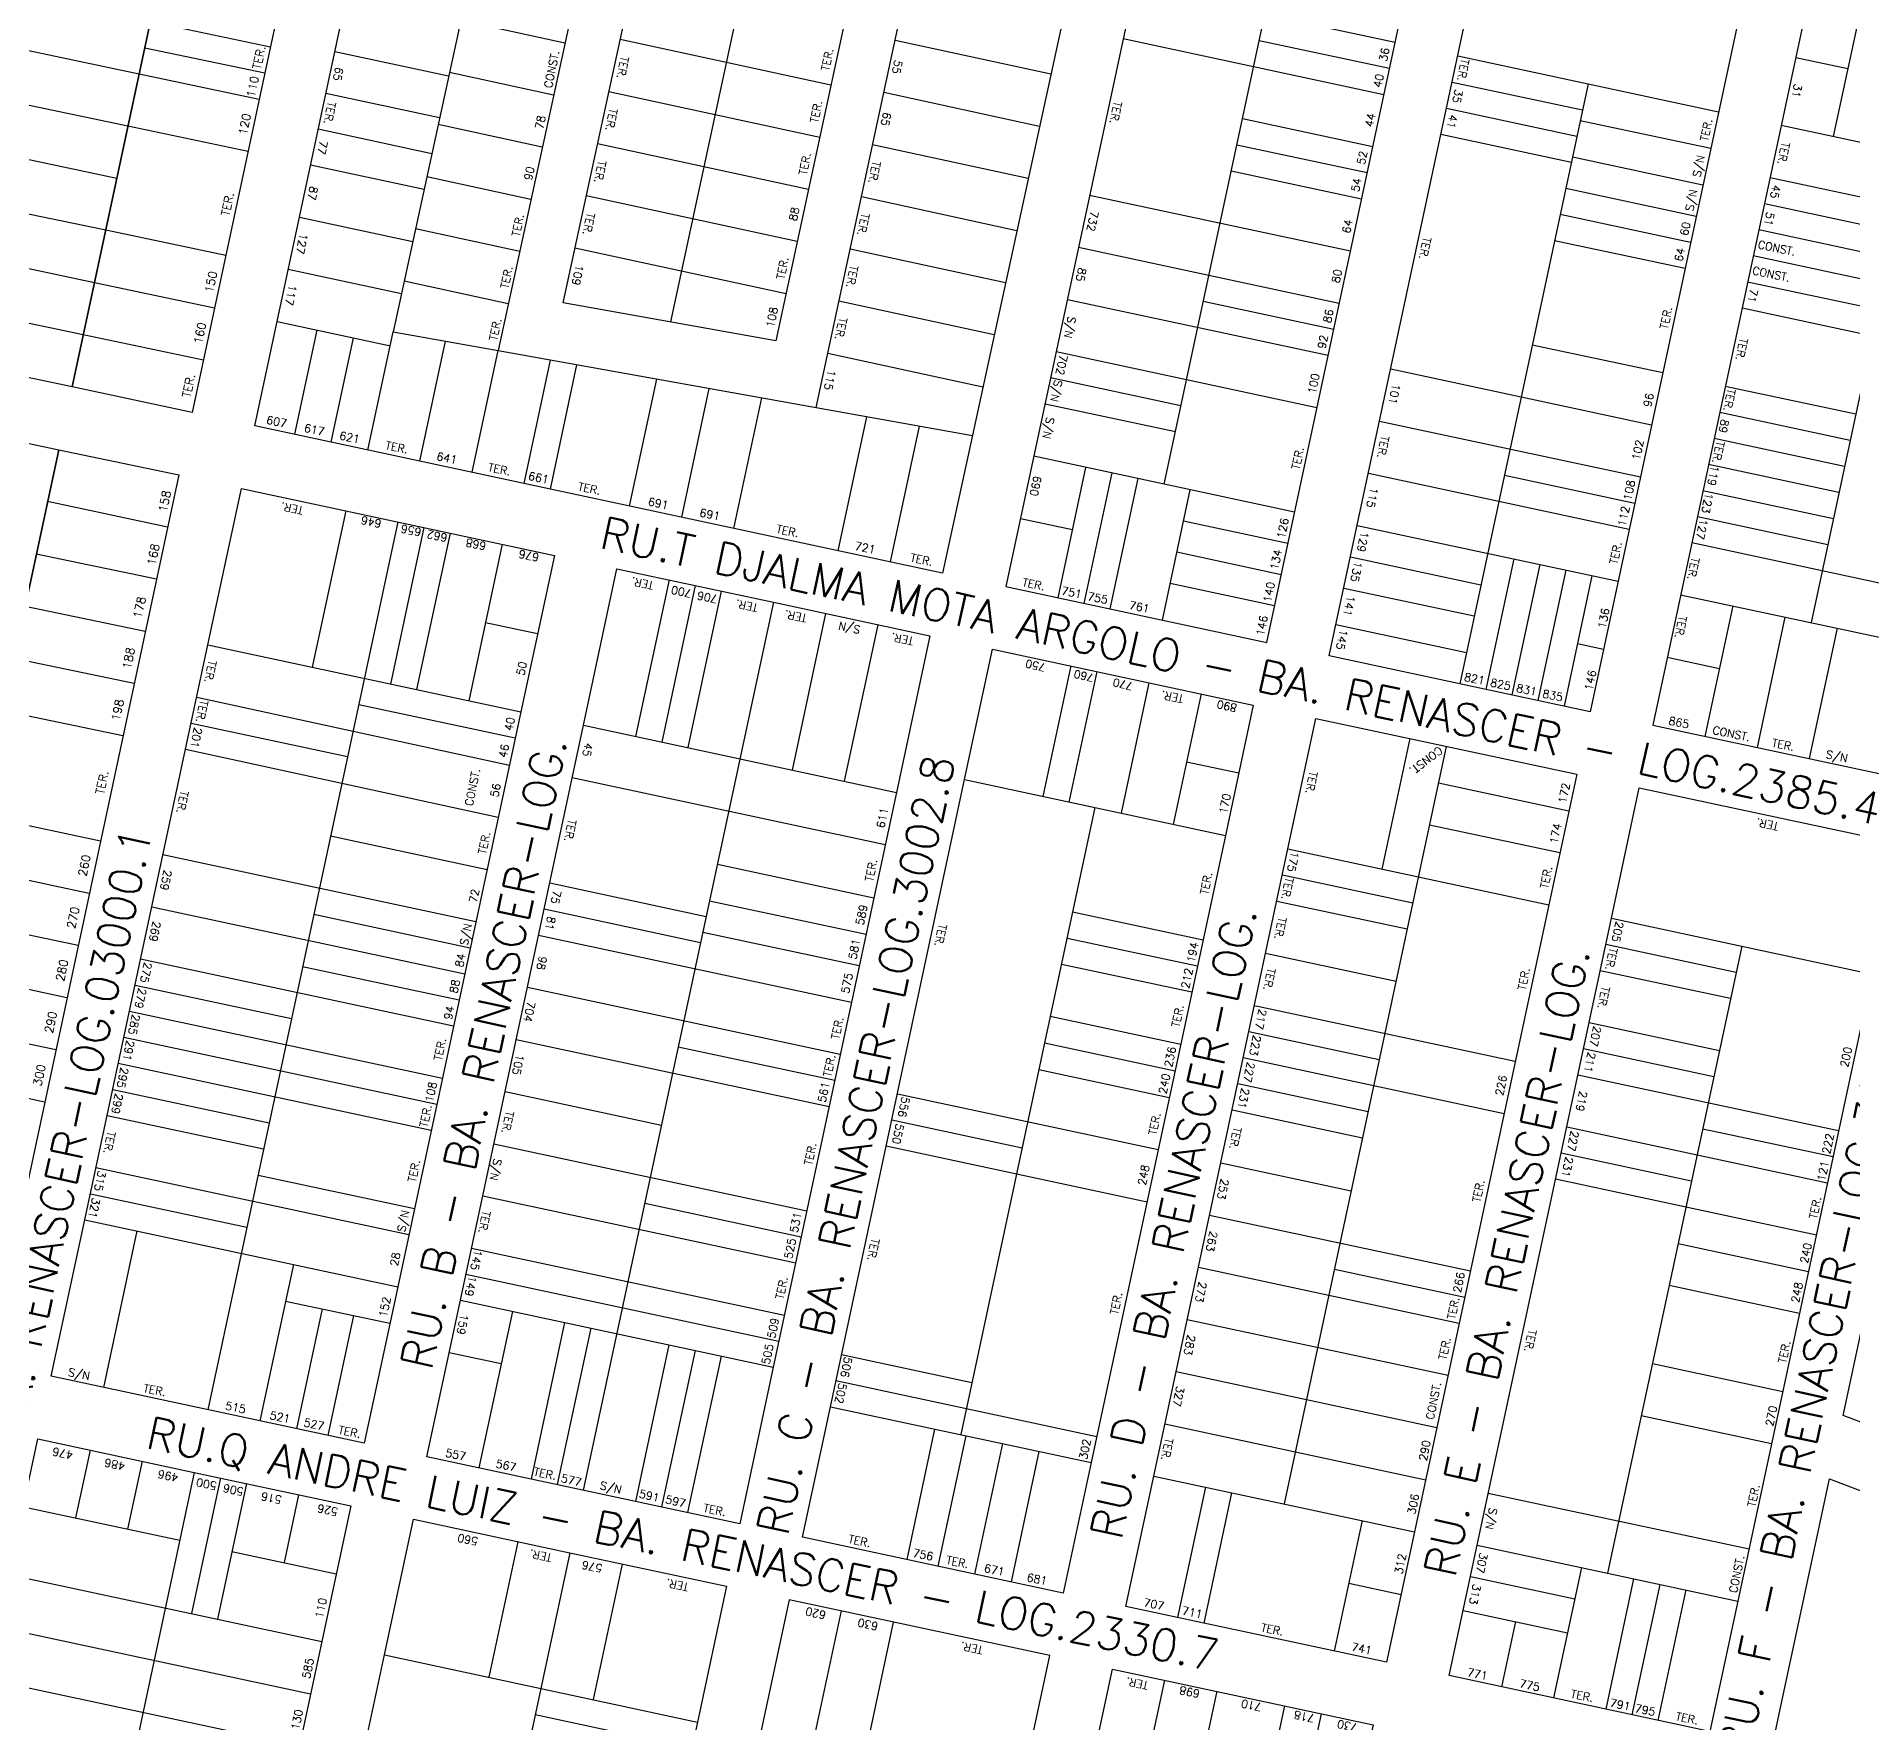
# Model space of a CAD drawing. Extents: x 714896 to 749292, y 8417558 to 8447149.
# Drawn here: x 742457.3 to 742797.8, y 8425743.1 to 8426059.2 of the extents above; entities that cross this region are included whole.
import ezdxf

# ---------------------------------------------------------------- set-up
doc = ezdxf.new("R2010")
doc.units = 0
doc.header["$MEASUREMENT"] = 0
for name, color, linetype in [('LOTE', 7, 'CONTINUOUS'), ('NUM-PORTA', 7, 'CONTINUOUS'), ('QUADRA', 6, 'CONTINUOUS'), ('TEXTO', 7, 'CONTINUOUS'), ('TEXTODERUA', 3, 'CONTINUOUS')]:
    doc.layers.add(name, color=color, linetype=linetype)
doc.styles.add('ROMANS', font='ROMANS.SHX', dxfattribs={"height": 1.5})

msp = doc.modelspace()

# ---------------------------------------------------------------- linework, layer by layer
at = {"layer": 'LOTE', "color": 7, "linetype": 'CONTINUOUS'}
for p, q in [((742547.58, 8426111.57), (742524.16, 8426003.78)), ((742799.77, 8426066.71), (742794.14, 8426040.42)), ((742723.74, 8426055.49), (742772.64, 8426045.02)), ((742787.09, 8426055.22), (742796.86, 8426053.13)), ((742722.7, 8426050.6), (742747.14, 8426045.37)), ((742748.19, 8426050.25), (742724.11, 8425937.8)), ((742721.65, 8426045.71), (742746.09, 8426040.48)), ((742746.72, 8426043.41), (742771.17, 8426038.18)), ((742784.37, 8426042.51), (742833.26, 8426032.04)), ((742720.6, 8426040.82), (742745.05, 8426035.59)), ((742745.26, 8426036.56), (742769.7, 8426031.33)), ((742808.82, 8426037.27), (742789.97, 8425949.27)), ((742782.28, 8426032.73), (742831.17, 8426022.26)), ((742744, 8426030.7), (742768.45, 8426025.46)), ((742742.96, 8426025.81), (742767.4, 8426020.57)), ((742781.23, 8426027.84), (742830.12, 8426017.37)), ((742780.18, 8426022.95), (742829.07, 8426012.48)), ((742741.91, 8426020.92), (742766.35, 8426015.69)), ((742779.14, 8426018.06), (742803.58, 8426012.83)), ((742778.09, 8426013.17), (742802.53, 8426007.94)), ((742777.04, 8426008.28), (742801.49, 8426003.05)), ((742524.16, 8426003.78), (742543.85, 8426000.25)), ((742737.72, 8426001.36), (742762.17, 8425996.13)), ((742711.18, 8425996.82), (742760.07, 8425986.35)), ((742773.9, 8425993.62), (742798.35, 8425988.38)), ((742603.47, 8425989.58), (742632.76, 8425984.33)), ((742772.85, 8425988.73), (742797.3, 8425983.49)), ((742709.09, 8425987.04), (742757.98, 8425976.57)), ((742771.81, 8425983.84), (742796.25, 8425978.6)), ((742770.76, 8425978.95), (742795.21, 8425973.71)), ((742706.99, 8425977.26), (742755.89, 8425966.79)), ((742732.49, 8425976.92), (742756.93, 8425971.68)), ((742769.71, 8425974.06), (742794.16, 8425968.82)), ((742525.05, 8425968.15), (742489.42, 8425801.73)), ((742515.28, 8425970.25), (742508.99, 8425940.91)), ((742529.94, 8425967.11), (742523.66, 8425937.77)), ((742704.9, 8425967.48), (742753.79, 8425957.02)), ((742768.67, 8425969.17), (742793.11, 8425963.94)), ((742534.83, 8425966.06), (742528.55, 8425936.73)), ((742544.61, 8425963.97), (742538.33, 8425934.63)), ((742767.62, 8425964.28), (742816.51, 8425953.81)), ((742703.64, 8425961.62), (742728.09, 8425956.38)), ((742734.23, 8425961.2), (742729, 8425936.76)), ((742739.12, 8425960.16), (742733.89, 8425935.71)), ((742744.01, 8425959.11), (742738.78, 8425934.66)), ((742748.9, 8425958.06), (742743.67, 8425933.62)), ((742702.39, 8425955.75), (742726.83, 8425950.52)), ((742765.53, 8425954.5), (742814.42, 8425944.03)), ((742595.46, 8425953.08), (742559.82, 8425786.65)), ((742775.3, 8425952.41), (742770.07, 8425927.96)), ((742785.08, 8425950.31), (742779.85, 8425925.87)), ((742541.47, 8425949.3), (742551.25, 8425947.21)), ((742700.92, 8425948.91), (742725.37, 8425943.67)), ((742794.86, 8425948.22), (742789.63, 8425923.78)), ((742489.44, 8425945.1), (742548.11, 8425932.54)), ((742746.18, 8425945.35), (742751.07, 8425944.3)), ((742651.19, 8425941.15), (742645.96, 8425916.7)), ((742656.08, 8425940.1), (742650.85, 8425915.65)), ((742763.01, 8425942.77), (742772.79, 8425940.67)), ((742665.86, 8425938), (742660.63, 8425913.56)), ((742487.34, 8425935.32), (742545.97, 8425922.56)), ((742517.73, 8425933.93), (742547.06, 8425927.65)), ((742675.64, 8425935.91), (742670.41, 8425911.46)), ((742486.3, 8425930.43), (742515.63, 8425924.15)), ((742559.84, 8425930.03), (742618.51, 8425917.46)), ((742714.75, 8425927.54), (742709.52, 8425903.09)), ((742485.25, 8425925.54), (742543.88, 8425912.79)), ((742672.92, 8425923.2), (742682.7, 8425921.1)), ((742721.6, 8425926.07), (742691.2, 8425784.09)), ((742557.75, 8425920.25), (742616.42, 8425907.68)), ((742631.29, 8425919.84), (742680.18, 8425909.37)), ((742720.13, 8425919.22), (742744.58, 8425913.99)), ((742655.74, 8425914.61), (742630.57, 8425797.07)), ((742512.45, 8425909.29), (742541.78, 8425903.01)), ((742718.46, 8425911.4), (742742.9, 8425906.17)), ((742481.02, 8425905.79), (742539.69, 8425893.23)), ((742691.92, 8425906.86), (742740.81, 8425896.39)), ((742584.95, 8425903.99), (742614.28, 8425897.71)), ((742553.52, 8425900.5), (742582.85, 8425894.21)), ((742690.87, 8425901.97), (742715.32, 8425896.73)), ((742478.93, 8425896.01), (742537.6, 8425883.45)), ((742552.47, 8425895.61), (742581.81, 8425889.32)), ((742583.48, 8425897.15), (742612.82, 8425890.87)), ((742689.82, 8425897.08), (742714.27, 8425891.85)), ((742509.31, 8425894.62), (742538.64, 8425888.34)), ((742651.55, 8425895.05), (742676, 8425889.81)), ((742752.54, 8425893.88), (742801.44, 8425883.41)), ((742551.42, 8425890.72), (742610.09, 8425878.15)), ((742582.23, 8425891.28), (742611.56, 8425885)), ((742650.5, 8425890.16), (742674.95, 8425884.93)), ((742751.5, 8425888.99), (742775.94, 8425883.75)), ((742476.83, 8425886.24), (742535.5, 8425873.67)), ((742687.73, 8425887.3), (742712.18, 8425882.07)), ((742776.99, 8425888.64), (742751.82, 8425771.11)), ((742507.21, 8425884.84), (742536.55, 8425878.56)), ((742649.46, 8425885.27), (742673.9, 8425880.04)), ((742750.45, 8425884.1), (742774.9, 8425878.86)), ((742475.79, 8425881.35), (742505.12, 8425875.07)), ((742549.33, 8425880.94), (742608, 8425868.38)), ((742474.74, 8425876.46), (742533.41, 8425863.89)), ((742647.36, 8425875.49), (742671.81, 8425870.26)), ((742685.64, 8425877.52), (742734.53, 8425867.05)), ((742684.59, 8425872.63), (742709.04, 8425867.4)), ((742748.36, 8425874.32), (742772.8, 8425869.09)), ((742473.69, 8425871.57), (742532.36, 8425859.01)), ((742547.24, 8425871.16), (742605.91, 8425858.6)), ((742577.62, 8425869.77), (742606.95, 8425863.49)), ((742646.3, 8425870.51), (742670.74, 8425865.27)), ((742747.31, 8425869.43), (742771.76, 8425864.2)), ((742472.65, 8425866.68), (742531.32, 8425854.12)), ((742645.23, 8425865.52), (742669.67, 8425860.28)), ((742683.54, 8425867.74), (742732.43, 8425857.28)), ((742471.6, 8425861.79), (742500.93, 8425855.51)), ((742682.5, 8425862.86), (742706.94, 8425857.62)), ((742746.26, 8425864.54), (742795.15, 8425854.07)), ((742545.14, 8425861.38), (742574.48, 8425855.1)), ((742618.69, 8425860.97), (742667.58, 8425850.51)), ((742470.55, 8425856.9), (742499.89, 8425850.62)), ((742617.64, 8425856.09), (742642.09, 8425850.85)), ((742681.45, 8425857.97), (742705.9, 8425852.73)), ((742744.17, 8425854.76), (742793.06, 8425844.29)), ((742543.05, 8425851.6), (742601.72, 8425839.04)), ((742769.66, 8425854.42), (742794.11, 8425849.18)), ((742616.59, 8425851.2), (742665.49, 8425840.73)), ((742679.31, 8425847.99), (742703.76, 8425842.76)), ((742743.12, 8425849.87), (742767.57, 8425844.64)), ((742468.46, 8425847.12), (742527.13, 8425834.56)), ((742498.84, 8425845.73), (742528.17, 8425839.45)), ((742742.07, 8425844.99), (742790.97, 8425834.52)), ((742467.41, 8425842.23), (742496.75, 8425835.95)), ((742540.96, 8425841.83), (742599.63, 8425829.26)), ((742571.34, 8425840.43), (742600.67, 8425834.15)), ((742677.22, 8425838.21), (742726.11, 8425827.75)), ((742466.36, 8425837.34), (742525.03, 8425824.78)), ((742476.14, 8425835.25), (742469.86, 8425805.92)), ((742538.86, 8425832.05), (742597.53, 8425819.48)), ((742765.06, 8425832.91), (742789.5, 8425827.67)), ((742505.48, 8425828.97), (742499.2, 8425799.63)), ((742675.13, 8425828.44), (742724.02, 8425817.97)), ((742700.62, 8425828.09), (742725.06, 8425822.86)), ((742537.81, 8425827.16), (742596.48, 8425814.6)), ((742763.38, 8425825.08), (742787.83, 8425819.85)), ((742504.01, 8425822.12), (742523.57, 8425817.94)), ((742510.86, 8425820.66), (742506.04, 8425798.17)), ((742536.77, 8425822.27), (742595.44, 8425809.71)), ((742516.72, 8425819.4), (742511.91, 8425796.91)), ((742546.55, 8425820.17), (742540.26, 8425790.84)), ((742556.32, 8425818.08), (742550.04, 8425788.75)), ((742673.03, 8425818.66), (742721.92, 8425808.19)), ((742561.21, 8425817.03), (742554.93, 8425787.7)), ((742575.88, 8425813.89), (742569.6, 8425784.56)), ((742534.67, 8425812.49), (742544.45, 8425810.4)), ((742580.77, 8425812.85), (742574.49, 8425783.51)), ((742585.66, 8425811.8), (742579.38, 8425782.46)), ((742608.22, 8425812.08), (742632.66, 8425806.85)), ((742607.17, 8425807.19), (742656.06, 8425796.72)), ((742670.94, 8425808.88), (742719.83, 8425798.41)), ((742760.24, 8425810.42), (742784.69, 8425805.18)), ((742606.13, 8425802.3), (742655.02, 8425791.84)), ((742758.15, 8425800.64), (742782.59, 8425795.4)), ((742625.68, 8425798.12), (742620.45, 8425773.67)), ((742631.55, 8425796.86), (742626.31, 8425772.41)), ((742668.84, 8425799.1), (742717.74, 8425788.63)), ((742467.35, 8425794.18), (742464.63, 8425781.47)), ((742638.39, 8425795.39), (742633.16, 8425770.95)), ((742645.24, 8425793.93), (742640, 8425769.48)), ((742477.13, 8425792.09), (742474.4, 8425779.38)), ((742486.9, 8425789.99), (742452.15, 8425627.67)), ((742491.79, 8425788.95), (742486.35, 8425763.52)), ((742496.68, 8425787.9), (742491.24, 8425762.48)), ((742666.75, 8425789.32), (742715.64, 8425778.85)), ((742671.29, 8425762.78), (742676.53, 8425787.23)), ((742454.85, 8425783.56), (742484.18, 8425777.28)), ((742506.46, 8425785.81), (742503.74, 8425773.09)), ((742676.18, 8425761.74), (742681.42, 8425786.18)), ((742729.47, 8425786.12), (742778.36, 8425775.65)), ((742700.63, 8425756.5), (742705.86, 8425780.95)), ((742547.53, 8425777.01), (742542.09, 8425751.59)), ((742493.96, 8425775.19), (742513.52, 8425771)), ((742557.31, 8425774.92), (742522.55, 8425612.6)), ((742727.38, 8425776.34), (742776.27, 8425765.87)), ((742452.13, 8425770.85), (742510.8, 8425758.29)), ((742567.09, 8425772.82), (742561.64, 8425747.4)), ((742726.12, 8425770.47), (742745.68, 8425766.29)), ((742746.93, 8425772.15), (742741.7, 8425747.71)), ((742756.71, 8425770.06), (742751.48, 8425745.61)), ((742703.35, 8425769.21), (742713.13, 8425767.12)), ((742761.6, 8425769.01), (742756.37, 8425744.57)), ((742766.49, 8425767.97), (742761.26, 8425743.52)), ((742608.16, 8425764.03), (742602.92, 8425739.58)), ((742724.76, 8425764.12), (742744.32, 8425759.93)), ((742450.03, 8425761.07), (742508.7, 8425748.51)), ((742617.93, 8425761.94), (742612.7, 8425737.49)), ((742734.54, 8425762.02), (742731.92, 8425749.8)), ((742522.53, 8425755.78), (742581.2, 8425743.21)), ((742447.94, 8425751.29), (742506.61, 8425738.73)), ((742550.82, 8425744.61), (742580.15, 8425738.32))]:
    msp.add_line(p, q, dxfattribs=at)
at = {"layer": 'LOTE', "color": 7}
for p, q in [((742501.15, 8426057.13), (742478.65, 8426061.87)), ((742476.56, 8426052.1), (742451.72, 8426057.33)), ((742500.11, 8426052.24), (742477.6, 8426056.94)), ((742499.06, 8426047.35), (742476.56, 8426052.1)), ((742474.46, 8426042.32), (742449.7, 8426047.54)), ((742496.97, 8426037.57), (742474.46, 8426042.32)), ((742472.37, 8426032.54), (742447.68, 8426037.74)), ((742470.29, 8426022.81), (742445.65, 8426027.95)), ((742492.8, 8426018.11), (742470.29, 8426022.81)), ((742468.18, 8426012.98), (742443.63, 8426018.16)), ((742490.68, 8426008.24), (742468.18, 8426012.98)), ((742466.09, 8426003.2), (742441.61, 8426008.36)), ((742488.59, 8425998.46), (742466.09, 8426003.2)), ((742481.89, 8425967.17), (742459.4, 8425971.97)), ((742479.8, 8425957.39), (742457.28, 8425962.09)), ((742477.7, 8425947.61), (742455.19, 8425952.31)), ((742475.61, 8425937.84), (742453.09, 8425942.53)), ((742473.52, 8425928.06), (742451, 8425932.76)), ((742469.29, 8425908.3), (742446.79, 8425913.1)), ((742467.19, 8425898.53), (742444.7, 8425903.32)), ((742465.1, 8425888.75), (742442.6, 8425893.54)), ((742463, 8425878.97), (742440.51, 8425883.76)), ((742460.91, 8425869.19), (742438.42, 8425873.99)), ((742458.82, 8425859.41), (742436.32, 8425864.21))]:
    msp.add_line(p, q, dxfattribs=at)
at = {"layer": 'LOTE', "color": 7, "linetype": 'CONTINUOUS'}
for points in [[(742576.24, 8426005.63), (742597.12, 8426102.76)], [(742712.01, 8426058), (742663.12, 8426068.47)], [(742668.72, 8425975.23), (742687.56, 8426063.24)], [(742556.37, 8426057.91), (742536.84, 8426062.15)], [(742513.25, 8426056.32), (742534.52, 8426051.77)], [(742606.23, 8426050.01), (742566.75, 8426058.56)], [(742647.47, 8426052.06), (742618.26, 8426058.4)], [(742709.91, 8426048.22), (742661.02, 8426058.69)], [(742710.96, 8426053.11), (742686.51, 8426058.35)], [(742554.25, 8426048.13), (742534.72, 8426052.37)], [(742604.13, 8426040.23), (742564.63, 8426048.79)], [(742511.58, 8426048.5), (742532.84, 8426043.95)], [(742645.35, 8426042.29), (742616.16, 8426048.62)], [(742552.13, 8426038.37), (742532.6, 8426042.61)], [(742707.82, 8426038.45), (742683.37, 8426043.68)], [(742531.41, 8426037.16), (742510.14, 8426041.78)], [(742602.03, 8426030.45), (742562.51, 8426039.02)], [(742643.23, 8426032.51), (742614.06, 8426038.84)], [(742706.77, 8426033.56), (742682.33, 8426038.79)], [(742508.7, 8426035.06), (742529.96, 8426030.51)], [(742550.01, 8426028.59), (742530.48, 8426032.83)], [(742705.73, 8426028.67), (742681.28, 8426033.9)], [(742599.92, 8426020.68), (742560.38, 8426029.25)], [(742641.1, 8426022.74), (742611.96, 8426029.07)], [(742703.63, 8426018.89), (742654.74, 8426029.36)], [(742506.61, 8426025.28), (742527.84, 8426020.74)], [(742547.89, 8426018.82), (742528.35, 8426023.06)], [(742597.82, 8426010.9), (742558.26, 8426019.47)], [(742638.98, 8426012.97), (742609.86, 8426019.29)], [(742701.54, 8426009.11), (742652.65, 8426019.58)], [(742504.51, 8426015.51), (742525.75, 8426010.96)], [(742545.76, 8426009.04), (742526.23, 8426013.29)], [(742636.86, 8426003.2), (742607.75, 8426009.51)], [(742699.45, 8425999.33), (742650.56, 8426009.8)], [(742700.49, 8426004.22), (742676.05, 8426009.46)], [(742502.42, 8426005.73), (742523.65, 8426001.18)], [(742505.73, 8425984.57), (742509.91, 8426004.12)], [(742512.57, 8425983.1), (742516.76, 8426002.66)], [(742519.42, 8425981.63), (742524.16, 8426003.78)], [(742529.19, 8425979.54), (742534.01, 8426002.01)], [(742538.97, 8425977.45), (742543.85, 8426000.25)], [(742548.75, 8425975.35), (742553.7, 8425998.49)], [(742634.73, 8425993.43), (742605.65, 8425999.74)], [(742697.35, 8425989.55), (742648.46, 8426000.02)], [(742553.64, 8425974.31), (742558.63, 8425997.6)], [(742568.49, 8425971.13), (742573.59, 8425994.93)], [(742671.86, 8425989.9), (742647.41, 8425995.13)], [(742578.27, 8425969.03), (742583.43, 8425993.16)], [(742588.05, 8425966.94), (742593.28, 8425991.4)], [(742607.6, 8425962.75), (742612.98, 8425987.87)], [(742670.81, 8425985.01), (742646.37, 8425990.24)], [(742617.38, 8425960.66), (742622.83, 8425986.11)], [(742693.17, 8425970), (742644.27, 8425980.47)], [(742648.82, 8425953.93), (742654.05, 8425978.37)], [(742653.71, 8425952.88), (742658.94, 8425977.32)], [(742658.6, 8425951.83), (742663.83, 8425976.28)], [(742668.37, 8425949.74), (742673.61, 8425974.18)], [(742651.54, 8425966.64), (742641.76, 8425968.73)], [(742691.91, 8425964.13), (742672.35, 8425968.32)], [(742690.65, 8425958.26), (742671.1, 8425962.45)], [(742575.9, 8425957.27), (742569.62, 8425927.93)], [(742580.79, 8425956.22), (742574.51, 8425926.89)], [(742585.68, 8425955.17), (742579.4, 8425925.84)], [(742689.4, 8425952.4), (742669.84, 8425956.58)], [(742605.24, 8425950.99), (742598.95, 8425921.65)], [(742615.01, 8425948.89), (742608.73, 8425919.56)], [(742668.78, 8425751.05), (742663.55, 8425726.6)], [(742678.56, 8425748.96), (742673.33, 8425724.51)], [(742691.27, 8425746.23), (742686.04, 8425721.79)], [(742698.12, 8425744.77), (742692.88, 8425720.32)]]:
    msp.add_lwpolyline(points, dxfattribs=at)
at = {"layer": 'QUADRA', "color": 6, "linetype": 'CONTINUOUS'}
for points in [[(742439.59, 8425998.57), (742465.77, 8426125.36), (742491.19, 8426120.43), (742464.01, 8425993.5), (742439.59, 8425998.57)], [(742513.94, 8426116.86), (742486.5, 8425988.68), (742464.01, 8425993.5), (742491.19, 8426120.43), (742513.94, 8426116.86)], [(742402.96, 8425820.2), (742437.16, 8425986.82), (742461.48, 8425981.69), (742425.85, 8425815.32), (742402.96, 8425820.2)], [(742483.98, 8425976.95), (742448.35, 8425810.52), (742425.85, 8425815.32), (742461.48, 8425981.69), (742483.98, 8425976.95)]]:
    msp.add_lwpolyline(points, close=True, dxfattribs=at)
at = {"layer": 'QUADRA', "color": 6}
for points in [[(742627.16, 8425958.56), (742498.23, 8425986.17), (742525.82, 8426114.99), (742547.58, 8426111.57), (742567.27, 8426108.07), (742543.85, 8426000.25), (742603.47, 8425989.58), (742626.67, 8426097.5), (742656.2, 8426092.25), (742627.16, 8425958.56)], [(742577.12, 8426106.32), (742616.82, 8426099.26), (742595.93, 8426002.1), (742556.04, 8426009.24), (742577.12, 8426106.32)], [(742639.04, 8425956.02), (742687.93, 8425945.55), (742717.02, 8426081.43), (742667.77, 8426090.19), (742639.04, 8425956.02)], [(742778.11, 8426070.56), (742748.56, 8425932.57), (742699.67, 8425943.04), (742728.85, 8426079.33), (742778.11, 8426070.56)], [(742789.93, 8426068.46), (742760.29, 8425930.06), (742809.18, 8425919.59), (742839.18, 8426059.7)], [(742518.75, 8425795.45), (742460.08, 8425808.01), (742466.36, 8425837.34), (742489.44, 8425945.1), (742495.72, 8425974.44), (742554.39, 8425961.87), (742548.11, 8425932.54), (742525.03, 8425824.78), (742518.75, 8425795.45)], [(742589.16, 8425780.37), (742530.49, 8425792.93), (742536.77, 8425822.27), (742559.84, 8425930.03), (742566.12, 8425959.36), (742595.46, 8425953.08), (742624.79, 8425946.8), (742618.51, 8425917.46), (742595.44, 8425809.71), (742589.16, 8425780.37)], [(742649.78, 8425767.39), (742600.89, 8425777.86), (742606.13, 8425802.3), (742631.29, 8425919.84), (742636.53, 8425944.29), (742685.42, 8425933.82), (742680.18, 8425909.37), (742655.02, 8425791.84), (742649.78, 8425767.39)], [(742710.41, 8425754.41), (742661.52, 8425764.88), (742666.75, 8425789.32), (742691.92, 8425906.86), (742697.15, 8425931.3), (742746.04, 8425920.84), (742740.81, 8425896.39), (742715.64, 8425778.85), (742710.41, 8425754.41)], [(742771.03, 8425741.43), (742722.14, 8425751.9), (742727.38, 8425776.34), (742752.54, 8425893.88), (742757.78, 8425918.32), (742806.67, 8425907.85), (742801.44, 8425883.41), (742776.27, 8425765.87), (742771.03, 8425741.43)], [(742806.46, 8425796.7), (742795.99, 8425800.69), (742818.4, 8425905.34), (742850.32, 8425898.51), (742806.46, 8425796.7)], [(742481.48, 8425621.39), (742452.15, 8425627.67), (742422.81, 8425633.95), (742429.09, 8425663.29), (742452.13, 8425770.85), (742457.57, 8425796.27), (742486.9, 8425789.99), (742516.24, 8425783.71), (742510.8, 8425758.29), (742487.76, 8425650.73), (742481.48, 8425621.39)], [(742551.89, 8425606.32), (742522.55, 8425612.6), (742493.22, 8425618.88), (742499.5, 8425648.21), (742522.53, 8425755.78), (742527.97, 8425781.2), (742557.31, 8425774.92), (742586.64, 8425768.64), (742581.2, 8425743.21), (742558.17, 8425635.65), (742551.89, 8425606.32)], [(742647.27, 8425755.66), (742598.38, 8425766.12), (742563.62, 8425603.8), (742583.18, 8425599.62), (742592.84, 8425597), (742611.75, 8425589.76), (742647.27, 8425755.66)], [(742670.35, 8425567.34), (742623.09, 8425585.42), (742628.64, 8425611.36), (742653.77, 8425728.7), (742659, 8425753.14), (742707.9, 8425742.67), (742702.66, 8425718.23), (742677.54, 8425600.89), (742670.35, 8425567.34)]]:
    msp.add_lwpolyline(points, close=True, dxfattribs=at)
at = {"layer": 'QUADRA'}
msp.add_lwpolyline([(742848.87, 8425714.15), (742783.5, 8425739.1), (742782.86, 8425739.34), (742783.94, 8425744.4), (742793.45, 8425788.82), (742866.7, 8425760.86), (742848.87, 8425714.15)], close=True, dxfattribs=at)

# ---------------------------------------------------------------- texts
at = {"layer": 'NUM-PORTA', "style": 'ROMANS'}
for s, height, rotation, p in [('36', 1.5, 78.4723, (742710.44, 8426054.33)), ('65', 1.5, 258.4723, (742513.39, 8426053.52)), ('55', 1.5, 258.4723, (742618.18, 8426054.83)), ('110', 1.574, 78.1324, (742498.2, 8426047.58)), ('40', 1.5, 78.4723, (742709.39, 8426049.44)), ('35', 1.5, 258.4723, (742723.23, 8426049.35)), ('31', 1.5, 258.4723, (742786.85, 8426050.37)), ('120', 1.574, 78.1324, (742496.69, 8426040.56)), ('78', 1.5, 78.4723, (742552.24, 8426041.65)), ('65', 1.5, 258.4723, (742616.07, 8426045.05)), ('44', 1.5, 78.4723, (742707.81, 8426042.06)), ('41', 1.5, 258.4723, (742722.21, 8426044.61)), ('77', 1.5, 258.4723, (742510.44, 8426039.73)), ('52', 1.5, 78.4723, (742706.3, 8426035)), ('S/N', 1.5, 78.4723, (742769.24, 8426032.68)), ('90', 1.5, 78.4723, (742550.16, 8426032.08)), ('54', 1.5, 78.4723, (742705.21, 8426029.91)), ('87', 1.5, 258.4723, (742508.6, 8426031.17)), ('S/N', 1.5, 78.4723, (742767.85, 8426026.28)), ('45', 1.5, 258.4723, (742782.8, 8426031.45)), ('88', 1.5, 78.4723, (742599.82, 8426024.45)), ('732', 1.5, 258.4723, (742654.94, 8426026.55)), ('51', 1.5, 258.4723, (742781.65, 8426026.34)), ('127', 1.5, 258.4723, (742506.71, 8426022.32)), ('64', 1.5, 78.4723, (742703.54, 8426022.13)), ('60', 1.5, 78.4723, (742766.86, 8426021.68)), ('64', 1.5, 78.4723, (742765.83, 8426016.84)), ('150', 1.574, 78.1324, (742490.36, 8426010.99)), ('109', 1.5, 258.4723, (742558.42, 8426016.44)), ('85', 1.5, 258.4723, (742652.66, 8426015.91)), ('80', 1.5, 78.4723, (742701.55, 8426012.81)), ('117', 1.5, 258.4723, (742504.65, 8426012.69)), ('71', 1.5, 258.4723, (742778.56, 8426011.94)), ('108', 1.5, 78.4723, (742595.53, 8426004.48)), ('160', 1.574, 78.1324, (742488.31, 8426001.4)), ('S/N', 1.5, 258.4723, (742650.71, 8426006.78)), ('86', 1.5, 78.4723, (742699.95, 8426005.33)), ('92', 1.5, 78.4723, (742698.91, 8426000.49)), ('702', 1.5, 258.4723, (742649.13, 8425999.62)), ('115', 1.5, 258.4723, (742605.7, 8425996.78)), ('S/N', 1.5, 258.4723, (742648.16, 8425994.88)), ('100', 1.5, 78.4723, (742697.1, 8425992.04)), ('101', 1.5, 258.4723, (742711.53, 8425994.14)), ('96', 1.5, 78.4723, (742759.99, 8425989.59)), ('607', 1.5, 348.4723, (742500.29, 8425986.6)), ('S/N', 1.5, 258.4723, (742646.67, 8425987.91)), ('617', 1.5, 348.4723, (742507.37, 8425985.08)), ('621', 1.5, 348.4723, (742513.98, 8425983.66)), ('89', 1.5, 258.4723, (742773.14, 8425987.5)), ('641', 1.5, 348.4723, (742532.21, 8425979.76)), ('102', 1.5, 78.4723, (742757.85, 8425979.59)), ('661', 1.5, 348.4723, (742549.4, 8425976.08)), ('119', 1.5, 258.4723, (742771.29, 8425978.86)), ('690', 1.5, 258.4723, (742644.27, 8425976.92)), ('115', 1.5, 258.4723, (742707.38, 8425974.75)), ('108', 1.5, 78.4723, (742756.24, 8425972.06)), ('691', 1.5, 348.4723, (742571.84, 8425971.28)), ('691', 1.5, 348.4723, (742581.5, 8425969.21)), ('112', 1.5, 78.4723, (742755.19, 8425967.17)), ('123', 1.5, 258.4723, (742770.19, 8425973.71)), ('646', 1.5, 168.4723, (742522.09, 8425968.5)), ('656', 1.5, 168.4723, (742529.57, 8425966.9)), ('126', 1.5, 78.4723, (742691.3, 8425964.93)), ('127', 1.5, 258.4723, (742769.14, 8425968.82)), ('662', 1.5, 168.4723, (742534.45, 8425965.85)), ('668', 1.5, 168.4723, (742541.74, 8425964.29)), ('721', 1.5, 348.4723, (742610.62, 8425962.97)), ('129', 1.5, 258.4723, (742705.6, 8425966.45)), ('676', 1.5, 168.4723, (742551.66, 8425962.17)), ('134', 1.5, 78.4723, (742690.03, 8425959.03)), ('135', 1.5, 258.4723, (742704.4, 8425960.84)), ('700', 1.5, 168.4723, (742580.23, 8425955.42)), ('706', 1.5, 168.4723, (742585.12, 8425954.37)), ('751', 1.5, 348.4723, (742649.33, 8425954.58)), ('755', 1.5, 348.4723, (742654.22, 8425953.54)), ('140', 1.5, 78.4723, (742688.73, 8425952.95)), ('141', 1.5, 258.4723, (742703.03, 8425954.45)), ('761', 1.5, 348.4723, (742662.02, 8425951.87)), ('146', 1.5, 78.4723, (742687.38, 8425946.65)), ('136', 1.5, 78.4723, (742751.44, 8425948.06)), ('S/N', 1.5, 168.4723, (742611.87, 8425948.64)), ('145', 1.5, 258.4723, (742701.68, 8425948.13)), ('50', 1.5, 78.4723, (742548.73, 8425939.28)), ('146', 1.5, 78.4723, (742748.97, 8425936.44)), ('821', 1.5, 348.4723, (742724.84, 8425938.41)), ('825', 1.5, 348.4723, (742729.73, 8425937.37)), ('831', 1.5, 348.4723, (742734.62, 8425936.32)), ('835', 1.5, 348.4723, (742739.51, 8425935.27)), ('40', 1.5, 78.4723, (742546.5, 8425928.87)), ('865', 1.5, 348.4723, (742763.17, 8425930.21)), ('201', 1.5, 258.4723, (742486.91, 8425929.73)), ('46', 1.5, 78.4723, (742545.42, 8425923.8)), ('45', 1.5, 258.4723, (742560.13, 8425926.85)), ('S/N', 1.5, 348.4723, (742792.64, 8425923.9)), ('56', 1.5, 78.4723, (742543.85, 8425916.46)), ('170', 1.5, 78.4723, (742680.45, 8425913.3)), ('172', 1.5, 78.4723, (742744.05, 8425915.28)), ('611', 1.5, 78.4723, (742616.23, 8425910.64)), ('174', 1.5, 78.4723, (742742.43, 8425907.71)), ('175', 1.5, 258.4723, (742692.53, 8425906.5)), ('259', 1.5, 258.4723, (742481.22, 8425903.03)), ('72', 1.5, 78.4723, (742539.84, 8425896.66)), ('75', 1.5, 258.4723, (742554.21, 8425899.22)), ('589', 1.5, 78.4723, (742612.34, 8425892.48)), ('269', 1.5, 258.4723, (742479.16, 8425893.41)), ('S/N', 1.5, 78.4723, (742538.13, 8425888.68)), ('81', 1.5, 258.4723, (742553.16, 8425894.31)), ('205', 1.5, 258.4723, (742753.39, 8425893.35)), ('581', 1.5, 78.4723, (742610.97, 8425886.05)), ('194', 1.5, 78.4723, (742674.38, 8425885.43)), ('275', 1.5, 258.4723, (742477.51, 8425885.72)), ('84', 1.5, 78.4723, (742537.25, 8425884.58)), ('98', 1.5, 258.4723, (742551.56, 8425886.86)), ('88', 1.5, 78.4723, (742536.2, 8425879.69)), ('575', 1.5, 78.4723, (742609.6, 8425879.66)), ('212', 1.5, 78.4723, (742673.34, 8425880.56)), ('279', 1.5, 258.4723, (742476.47, 8425880.89)), ('285', 1.5, 258.4723, (742475.27, 8425875.98)), ('94', 1.5, 78.4723, (742535.15, 8425874.76)), ('704', 1.5, 258.4723, (742549.38, 8425878.36)), ('217', 1.5, 258.4723, (742686.47, 8425876.94)), ('223', 1.5, 258.4723, (742685.43, 8425872.05)), ('207', 1.5, 258.4723, (742749.2, 8425873.76)), ('291', 1.5, 258.4723, (742474.22, 8425871.09)), ('236', 1.5, 78.4723, (742670.18, 8425865.83)), ('211', 1.5, 258.4723, (742748.15, 8425868.88)), ('200', 1.5, 78.4723, (742796.9, 8425865.82)), ('295', 1.5, 258.4723, (742473.13, 8425865.99)), ('105', 1.5, 258.4723, (742547.25, 8425868.43)), ('227', 1.5, 258.4723, (742684.28, 8425867.02)), ('108', 1.5, 78.4723, (742531.6, 8425859.26)), ('561', 1.5, 78.4723, (742605.23, 8425859.24)), ('240', 1.5, 78.4723, (742669.11, 8425860.81)), ('231', 1.5, 258.4723, (742683.24, 8425862.13)), ('226', 1.5, 78.4723, (742732.22, 8425860.49)), ('299', 1.5, 258.4723, (742472.09, 8425861.13)), ('556', 1.5, 258.4723, (742619.55, 8425860.51)), ('219', 1.5, 258.4723, (742746.59, 8425861.59)), ('550', 1.5, 258.4723, (742618.47, 8425855.47)), ('227', 1.5, 258.4723, (742745, 8425854.13)), ('222', 1.5, 78.4723, (742793.51, 8425849.57)), ('S/N', 1.5, 258.4723, (742543.07, 8425848.91)), ('231', 1.5, 258.4723, (742743.95, 8425849.26)), ('121', 1.5, 78.4723, (742792.58, 8425844.45)), ('315', 1.5, 258.4723, (742468.89, 8425846.66)), ('248', 1.5, 78.4723, (742665.21, 8425843.69)), ('253', 1.5, 258.4723, (742679.37, 8425845.12)), ('321', 1.5, 258.4723, (742467.81, 8425841.58)), ('S/N', 1.5, 78.4723, (742526.39, 8425834.93)), ('531', 1.5, 78.4723, (742600, 8425834.81)), ('263', 1.5, 258.4723, (742677.28, 8425835.34)), ('28', 1.5, 78.4723, (742525.03, 8425828.56)), ('145', 1.5, 258.4723, (742539.41, 8425831.84)), ('525', 1.5, 78.4723, (742598.95, 8425829.92)), ('240', 1.5, 78.4723, (742789.36, 8425829.07)), ('149', 1.5, 258.4723, (742538.37, 8425826.95)), ('273', 1.5, 258.4723, (742675.24, 8425825.82)), ('266', 1.5, 78.4723, (742724.31, 8425823.57)), ('248', 1.5, 78.4723, (742787.68, 8425821.69)), ('152', 1.5, 78.4723, (742522.97, 8425818.95)), ('159', 1.5, 258.4723, (742536.83, 8425819.76)), ('509', 1.5, 78.4723, (742595.76, 8425815.01)), ('505', 1.5, 78.4723, (742594.71, 8425810.12)), ('283', 1.5, 258.4723, (742673.12, 8425815.89)), ('506', 1.5, 258.4723, (742608.78, 8425811.75)), ('S/N', 1.5, 348.4723, (742463.13, 8425808.12)), ('502', 1.5, 258.4723, (742607.73, 8425806.86)), ('327', 1.5, 258.4723, (742671.05, 8425806.27)), ('515', 1.5, 348.4723, (742492.6, 8425801.81)), ('521', 1.5, 348.4723, (742500.93, 8425800.03)), ('270', 1.5, 78.4723, (742782.86, 8425798.55)), ('527', 1.5, 348.4723, (742507.29, 8425798.67)), ('476', 1.5, 168.4723, (742464.26, 8425793.92)), ('557', 1.5, 348.4723, (742533.87, 8425792.98)), ('302', 1.5, 78.4723, (742654.21, 8425792.3)), ('290', 1.5, 78.4723, (742717.9, 8425792.06)), ('486', 1.5, 168.4723, (742474.01, 8425791.83)), ('496', 1.5, 168.4723, (742484.01, 8425789.69)), ('567', 1.5, 348.4723, (742543.31, 8425790.95)), ('500', 1.5, 168.4723, (742491.22, 8425788.15)), ('506', 1.5, 168.4723, (742496.24, 8425787.07)), ('577', 1.5, 346.8971, (742555.51, 8425788.25)), ('S/N', 1.5, 346.8971, (742562.81, 8425786.9)), ('591', 1.5, 346.8971, (742570.15, 8425785.33)), ('516', 1.5, 168.4723, (742503.38, 8425785.54)), ('526', 1.5, 168.4723, (742513.93, 8425783.28)), ('597', 1.5, 346.8971, (742575.09, 8425784.27)), ('306', 1.5, 78.4723, (742715.75, 8425782.01)), ('S/N', 1.5, 258.4723, (742729.7, 8425783.49)), ('560', 1.5, 168.4723, (742540.19, 8425777.74)), ('576', 1.5, 168.4723, (742563.5, 8425772.67)), ('756', 1.5, 348.4723, (742621.46, 8425774.22)), ('312', 1.5, 78.4723, (742713.35, 8425770.82)), ('307', 1.5, 258.4723, (742727.9, 8425775.05)), ('671', 1.5, 348.4723, (742634.83, 8425771.36)), ('681', 1.5, 348.4723, (742642.84, 8425769.64)), ('110', 1.5, 78.4723, (742510.98, 8425762.54)), ('707', 1.5, 348.4723, (742664.74, 8425764.95)), ('313', 1.5, 258.4723, (742726.64, 8425769.18)), ('620', 1.5, 167.5302, (742605.43, 8425763.9)), ('711', 1.5, 348.4723, (742671.93, 8425763.41)), ('630', 1.5, 167.5302, (742615.21, 8425761.81)), ('741', 1.5, 348.4723, (742703.7, 8425756.61)), ('585', 1.5, 78.4723, (742508.56, 8425751.24)), ('771', 1.5, 348.4723, (742725.4, 8425751.84)), ('698', 1.5, 168.4723, (742675.51, 8425749.18)), ('775', 1.5, 348.4723, (742735.2, 8425749.74)), ('710', 1.5, 168.4723, (742687.1, 8425746.7)), ('791', 1.5, 348.4723, (742752.15, 8425746.12)), ('795', 1.5, 348.4723, (742756.84, 8425745.11)), ('130', 1.5, 78.4723, (742506.5, 8425741.62)), ('718', 1.5, 168.4723, (742696.99, 8425744.58)), ('730', 1.5, 168.4723, (742705.1, 8425742.85))]:
    msp.add_text(s, height=height, rotation=rotation, dxfattribs=at).set_placement(p)
at = {"layer": 'NUM-PORTA', "color": 7, "style": 'ROMANS'}
for s, height, rotation, p in [('158', 1.587, 78.0941, (742481.7, 8425969.85)), ('168', 1.587, 78.0941, (742479.57, 8425959.89)), ('178', 1.587, 78.0941, (742476.99, 8425949.97)), ('188', 1.587, 78.0941, (742474.95, 8425940.45)), ('750', 1.472, 167.4724, (742646.58, 8425941.54, -272.47)), ('760', 1.472, 167.4724, (742655.65, 8425939.6, -272.47)), ('770', 1.472, 167.4724, (742662.97, 8425938.03, -272.47)), ('198', 1.587, 78.0941, (742472.87, 8425930.73)), ('890', 1.472, 167.4724, (742682.46, 8425933.92, -272.47)), ('260', 1.587, 78.0941, (742466.64, 8425901.6)), ('270', 1.587, 78.0941, (742464.54, 8425891.82)), ('280', 1.587, 78.0941, (742462.43, 8425881.95)), ('290', 1.587, 78.0941, (742460.34, 8425872.21)), ('300', 1.587, 78.0941, (742458.22, 8425862.29))]:
    msp.add_text(s, height=height, rotation=rotation, dxfattribs=at).set_placement(p)
at = {"layer": 'TEXTO', "style": 'ROMANS'}
for s, height, rotation, p in [('TER.', 1.574, 78.1324, (742499.33, 8426052.86)), ('CONST.', 1.5, 78.4723, (742553.91, 8426049.35)), ('TER.', 1.5, 78.4723, (742605.88, 8426052.6)), ('TER.', 1.5, 258.4723, (742566.91, 8426055.53)), ('TER.', 1.5, 258.4723, (742724.45, 8426055.05)), ('TER.', 1.5, 258.4723, (742511.99, 8426047)), ('TER.', 1.5, 258.4723, (742564.79, 8426045.76)), ('TER.', 1.5, 78.4723, (742603.78, 8426042.83)), ('TER.', 1.5, 258.4723, (742659.33, 8426047.06)), ('TER.', 1.5, 78.4723, (742770.64, 8426039.39)), ('TER.', 1.5, 258.4723, (742784.51, 8426039.42)), ('TER.', 1.5, 258.4723, (742562.66, 8426035.98)), ('TER.', 1.5, 78.4723, (742601.67, 8426033.05)), ('TER.', 1.5, 258.4723, (742614.1, 8426035.89)), ('TER.', 1.574, 78.1324, (742493.44, 8426025.39)), ('TER.', 1.5, 78.4723, (742547.87, 8426021.55)), ('TER.', 1.5, 258.4723, (742560.54, 8426026.21)), ('TER.', 1.5, 258.4723, (742612, 8426026.11)), ('TER.', 1.5, 258.4723, (742717.3, 8426021.66)), ('CONST.', 1.5, 348.4723, (742779.91, 8426019.46)), ('TER.', 1.5, 78.4723, (742545.75, 8426011.78)), ('TER.', 1.5, 78.4723, (742597.47, 8426013.5)), ('TER.', 1.5, 258.4723, (742609.9, 8426016.33)), ('CONST.', 1.5, 348.4723, (742778.86, 8426014.58)), ('TER.', 1.5, 78.4723, (742763.11, 8426004.18)), ('TER.', 1.5, 78.4723, (742543.63, 8426002.01)), ('TER.', 1.5, 258.4723, (742607.8, 8426006.56)), ('TER.', 1.5, 258.4723, (742776.65, 8426002.73)), ('TER.', 1.574, 78.1324, (742486.15, 8425991.35)), ('TER.', 1.5, 258.4723, (742774.36, 8425993.21)), ('TER.', 1.5, 348.4723, (742522.64, 8425981.81)), ('TER.', 1.5, 78.4723, (742694.06, 8425977.86)), ('TER.', 1.5, 258.4723, (742709.44, 8425984.4)), ('TER.', 1.5, 258.4723, (742772.27, 8425983.43)), ('TER.', 1.5, 348.4723, (742541.88, 8425977.69)), ('TER.', 1.5, 348.4723, (742558.74, 8425974.08)), ('TER.', 1.5, 168.4723, (742507.43, 8425971)), ('TER.', 1.5, 348.4723, (742595.9, 8425966.12)), ('TER.', 1.5, 78.4723, (742753.67, 8425960.11)), ('TER.', 1.5, 348.4723, (742621.01, 8425960.75)), ('TER.', 1.5, 258.4723, (742767.59, 8425961.59)), ('TER.', 1.5, 168.4723, (742573.12, 8425956.94)), ('TER.', 1.5, 348.4723, (742642.02, 8425956.15)), ('TER.', 1.5, 168.4723, (742592.68, 8425952.75)), ('TER.', 1.5, 168.4723, (742601.84, 8425950.79)), ('TER.', 1.5, 258.4723, (742765.25, 8425950.64)), ('TER.', 1.5, 168.4723, (742621.83, 8425946.51)), ('TER.', 1.5, 258.4723, (742489.6, 8425942.3)), ('TER.', 1.5, 168.4723, (742672.46, 8425935.67)), ('TER.', 1.5, 258.4723, (742488.01, 8425934.86)), ('CONST.', 1.5, 348.4723, (742771.39, 8425928.45)), ('TER.', 1.5, 348.4723, (742782.53, 8425926.06)), ('CONST.', 1.5, 216.9304, (742720.18, 8425926.17)), ('CONST.', 1.5, 78.4723, (742539.06, 8425914.79)), ('TER.', 1.5, 258.4723, (742696.01, 8425921.48)), ('TER.', 1.5, 258.4723, (742484.37, 8425917.86)), ('TER.', 1.5, 78.4723, (742541.56, 8425905.77)), ('TER.', 1.5, 258.4723, (742557.05, 8425912.5)), ('TER.', 1.5, 168.4723, (742784, 8425911.78)), ('TER.', 1.5, 78.4723, (742614.09, 8425900.65)), ('TER.', 1.5, 78.4723, (742740.63, 8425899.31)), ('TER.', 1.5, 78.4723, (742676.89, 8425898.2)), ('TER.', 1.5, 258.4723, (742691.48, 8425901.6)), ('TER.', 1.5, 258.4723, (742626.48, 8425892.86)), ('TER.', 1.5, 258.4723, (742690.16, 8425894.16)), ('TER.', 1.5, 258.4723, (742752.22, 8425888.43)), ('TER.', 1.5, 258.4723, (742688.12, 8425884.63)), ('TER.', 1.5, 78.4723, (742736.45, 8425880.28)), ('TER.', 1.5, 258.4723, (742750.79, 8425881.18)), ('TER.', 1.5, 78.4723, (742671.56, 8425873.32)), ('TER.', 1.5, 78.4723, (742607.76, 8425871.05)), ('TER.', 1.5, 78.4723, (742533.26, 8425867.09)), ('TER.', 1.5, 78.4723, (742606.25, 8425864)), ('TER.', 1.5, 78.4723, (742530.6, 8425854.6)), ('TER.', 1.5, 258.4723, (742545.34, 8425857.81)), ('TER.', 1.5, 78.4723, (742667.23, 8425853.11)), ('TER.', 1.5, 258.4723, (742470.67, 8425854)), ('TER.', 1.5, 78.4723, (742602.7, 8425847.45)), ('TER.', 1.5, 258.4723, (742681.74, 8425854.84)), ('TER.', 1.5, 78.4723, (742528.39, 8425844.29)), ('TER.', 1.5, 78.4723, (742727.94, 8425840.52)), ('TER.', 1.5, 78.4723, (742791.07, 8425837.39)), ('TER.', 1.5, 258.4723, (742540.98, 8425839.13)), ('TER.', 1.5, 258.4723, (742613.86, 8425833.95)), ('TER.', 1.5, 78.4723, (742597.33, 8425822.35)), ('TER.', 1.5, 78.4723, (742660.02, 8425819.46)), ('TER.', 1.5, 78.4723, (742723.24, 8425818.56)), ('TER.', 1.5, 78.4723, (742721.61, 8425810.98)), ('TER.', 1.5, 258.4723, (742737.02, 8425816.87)), ('TER.', 1.5, 78.4723, (742785.28, 8425810.35)), ('TER.', 1.5, 348.4723, (742477.26, 8425805.1)), ('CONST.', 1.5, 78.4723, (742719.22, 8425799.79)), ('TER.', 1.5, 348.4723, (742513.79, 8425797.28)), ('TER.', 1.5, 258.4723, (742668.96, 8425796.51)), ('TER.', 1.5, 348.4723, (742550.43, 8425789.43)), ('TER.', 1.5, 78.4723, (742779.51, 8425783.42)), ('TER.', 1.5, 348.4723, (742582.25, 8425782.62)), ('TER.', 1.5, 348.4723, (742609.39, 8425776.81)), ('TER.', 1.5, 168.4723, (742554.03, 8425774.7)), ('TER.', 1.5, 348.4723, (742627.75, 8425772.87)), ('CONST.', 1.5, 78.4723, (742776.06, 8425767.28)), ('TER.', 1.5, 168.4723, (742579.66, 8425769.21)), ('TER.', 1.5, 348.4723, (742686.75, 8425760.24)), ('TER.', 1.5, 168.4723, (742634.86, 8425757.39)), ('TER.', 1.5, 168.4723, (742665.85, 8425750.75)), ('TER.', 1.5, 348.4723, (742744.84, 8425747.8)), ('TER.', 1.5, 348.4723, (742764.51, 8425743.59))]:
    msp.add_text(s, height=height, rotation=rotation, dxfattribs=at).set_placement(p)
at = {"layer": 'TEXTO', "color": 7, "style": 'ROMANS'}
msp.add_text('TER.', height=1.587, rotation=78.0941, dxfattribs=at).set_placement((742469.92, 8425916.95))
at = {"layer": 'TEXTODERUA', "style": 'ROMANS'}
for s, rotation, p in [('RU.T DJALMA MOTA ARGOLO - BA. RENASCER - LOG.2385.4 ', 347.7586, (742562.58, 8425963.32)), ('RU. B - BA. RENASCER-LOG.', 77.8456, (742531.36, 8425808.93)), ('RU. C - BA. RENASCER-LOG.3002.8', 77.8456, (742598.15, 8425777.84)), ('RU. A - BA. RENASCER-LOG.03000.1', 77.8456, (742446.75, 8425760.08)), ('RU. D - BA. RENASCER-LOG.', 77.8456, (742660.67, 8425777.11)), ('RU. E - BA. RENASCER-LOG.', 77.8456, (742723.22, 8425770.03)), ('RU. F - BA. RENASCER-LOG.3006.0', 77.8456, (742778.34, 8425736.57)), ('RU.Q ANDRE LUIZ - BA. RENASCER - LOG.2330.7', 348.1756, (742477.55, 8425794.62))]:
    msp.add_text(s, height=6, rotation=rotation, dxfattribs=at).set_placement(p)

doc.saveas('drawing.dxf')
